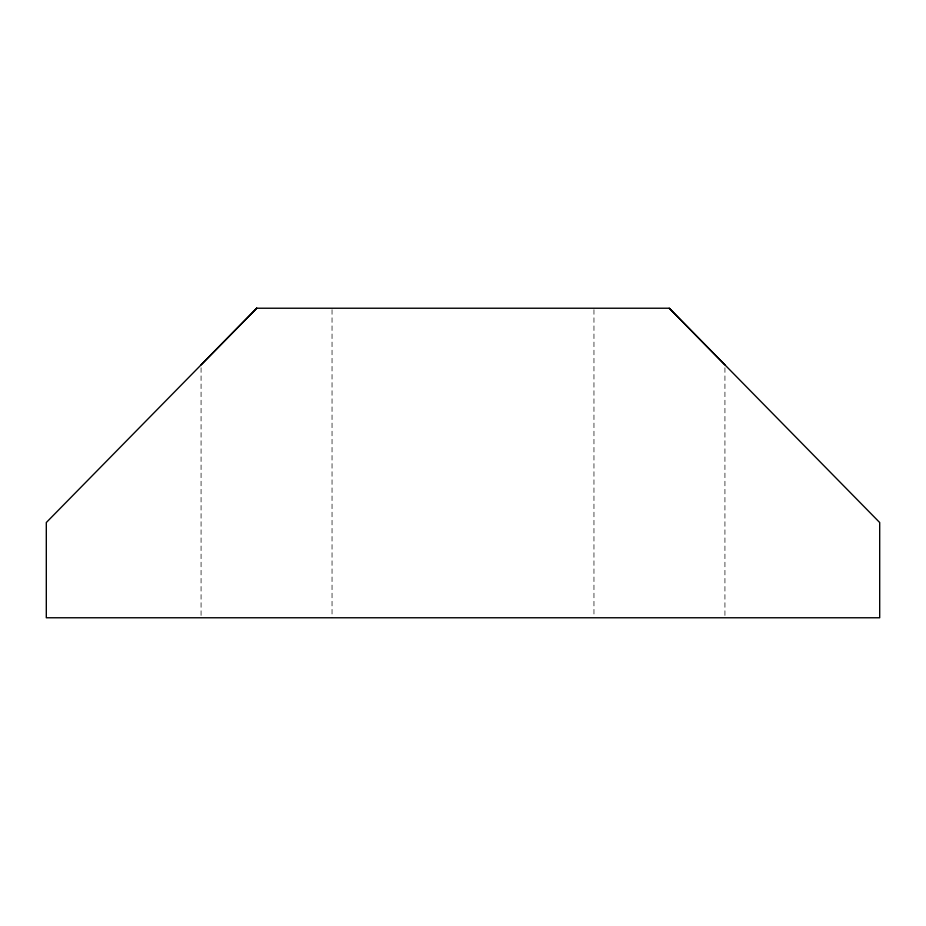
<?xml version="1.0" encoding="UTF-8"?>
<svg xmlns="http://www.w3.org/2000/svg" width="926" height="926" viewBox="0 0 926 926"><rect width="100%" height="100%" fill="white"/><g stroke="black" fill="none" stroke-linecap="round" stroke-linejoin="round"><path stroke-width="0.69" stroke-dasharray="4.63 3.47" d="M724.931 367.784L724.931 617.769M593.96 309.678L593.96 616.322M332.04 309.678L332.04 617.769M201.069 367.784L201.069 616.334"/><path stroke-width="1.39" d="M201.069 364.89L256.791 308.231M669.209 308.231L724.931 364.89M256.676 308.231L46.3 522.53L46.3 617.769L879.7 617.769L879.7 522.53L669.324 308.231L256.629 308.231"/></g></svg>
